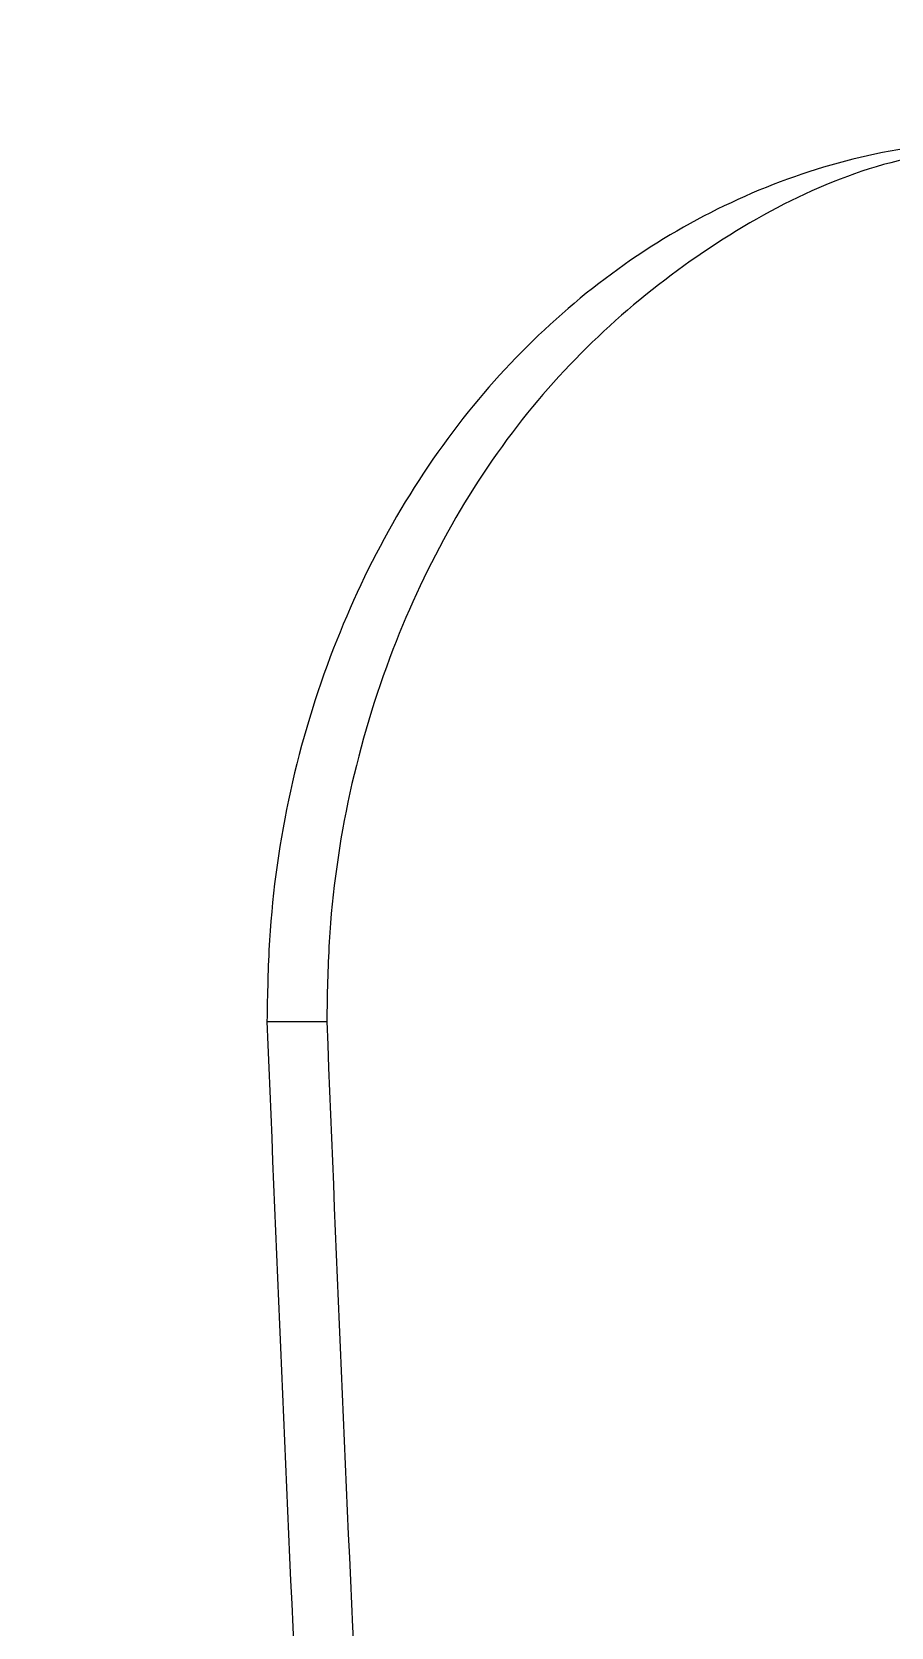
# Model space of a CAD drawing. Header units: millimetres. Extents: x 8 to 867, y 8 to 585.
# Drawn here: x 747.751 to 748.039, y 232.732 to 233.268 of the extents above; entities that cross this region are included whole.
import ezdxf

# ---------------------------------------------------------------- set-up
doc = ezdxf.new("R2010")
doc.units = ezdxf.units.MM
doc.layers.add('OUTLINE', color=7, linetype='Continuous', lineweight=25)

msp = doc.modelspace()

# ---------------------------------------------------------------- linework, layer by layer
at = {"layer": 'OUTLINE'}
msp.add_line((747.82961, 232.9356), (747.84968, 232.9356), dxfattribs=at)
for points, knots in [([(760.98377, 227.7222), (760.79413, 228.06743), (760.41478, 228.75801), (759.79945, 229.75694), (759.14532, 230.72944), (758.44871, 231.67306), (757.71389, 232.59433), (756.94805, 233.4886), (756.15382, 234.36024), (755.33569, 235.21539), (754.35058, 236.20538), (753.19263, 237.34047), (751.95248, 238.51802), (750.77937, 239.58085), (749.68255, 240.52911), (748.55531, 241.46062), (747.39082, 242.37915), (746.18963, 243.28462), (744.95199, 244.17618), (743.68861, 245.04875), (742.82434, 245.61153), (742.39235, 245.89283)], [0, 0, 0, 0, 0.04679, 0.093596, 0.140383, 0.187707, 0.235045, 0.282372, 0.329116, 0.375869, 0.422615, 0.493109, 0.563603, 0.617642, 0.671708, 0.725771, 0.779805, 0.834838, 0.889907, 0.944972, 1, 1, 1, 1]), ([(762.27807, 216.19767), (762.02178, 216.54713), (761.50898, 217.24634), (760.69198, 218.28441), (759.83566, 219.30632), (758.934, 220.30457), (757.99538, 221.26052), (757.01849, 222.17119), (756.00982, 223.04783), (754.96285, 223.90705), (753.88228, 224.75514), (752.70041, 225.65632), (751.41162, 226.61072), (750.00535, 227.60556), (748.55782, 228.5829), (747.23541, 229.43037), (746.05355, 230.15385), (745.02222, 230.75675), (743.97089, 231.34116), (742.89319, 231.89175), (741.78762, 232.40003), (740.89349, 232.76923), (740.22825, 233.02861), (739.80137, 233.20113), (739.37485, 233.38104), (738.95389, 233.57868), (738.54588, 233.80254), (738.15996, 234.06224), (737.80437, 234.3612), (737.48387, 234.65994), (737.17532, 234.93444), (736.86282, 235.16269), (736.51713, 235.33948), (736.14361, 235.44429), (735.7533, 235.48931), (735.35665, 235.46016), (734.92088, 235.3667), (734.43792, 235.27303), (734.08183, 235.23414), (733.90375, 235.2147)], [0, 0, 0, 0, 0.042075, 0.084186, 0.126297, 0.168387, 0.210444, 0.251097, 0.291784, 0.332487, 0.37318, 0.413838, 0.462505, 0.511212, 0.559916, 0.608576, 0.640936, 0.673303, 0.70566, 0.73807, 0.770497, 0.802908, 0.815026, 0.827144, 0.839368, 0.851616, 0.863829, 0.876003, 0.888147, 0.900302, 0.910441, 0.920584, 0.930635, 0.940774, 0.950914, 0.961371, 0.971865, 0.98593, 1, 1, 1, 1]), ([(748.27401, 233.13334), (748.25196, 233.15582), (748.20782, 233.20081), (748.12228, 233.233), (748.03617, 233.23263), (747.95766, 233.20087), (747.89287, 233.14251), (747.84692, 233.06091), (747.83052, 232.98759), (747.82977, 232.9447), (747.82961, 232.9356)], [0, 0, 0, 0, 0.1403728, 0.281032, 0.4146989, 0.5437906, 0.6755092, 0.8128751, 0.960286, 1, 1, 1, 1]), ([(748.10052, 233.22755), (748.08572, 233.22827), (748.04356, 233.23031), (747.97775, 233.19977), (747.91277, 233.14247), (747.86684, 233.06035), (747.85056, 232.98722), (747.84984, 232.94451), (747.84968, 232.9356)], [0, 0, 0, 0, 0.1068367, 0.3043765, 0.5058579, 0.7157451, 0.9406892, 1, 1, 1, 1]), ([(747.82961, 232.9356), (747.83636, 232.76873), (747.84985, 232.43507), (747.91245, 231.93248), (748.01549, 231.43255), (748.15776, 230.93122), (748.34116, 230.43737), (748.56859, 229.95019), (748.83828, 229.48172), (749.13463, 229.05507), (749.44589, 228.67411), (749.77264, 228.33735), (750.13177, 228.03936), (750.38109, 227.85492), (750.50582, 227.76265)], [0, 0, 0, 0, 0.0812386, 0.1624312, 0.2457265, 0.3290205, 0.4156836, 0.5023435, 0.5920144, 0.6816932, 0.7600475, 0.8383659, 0.919137, 1, 1, 1, 1]), ([(747.84968, 232.9356), (747.85643, 232.76872), (747.86993, 232.43507), (747.9326, 231.93247), (748.03579, 231.43253), (748.17818, 230.93146), (748.36161, 230.43815), (748.58889, 229.95174), (748.85833, 229.48402), (749.15471, 229.05751), (749.46641, 228.67613), (749.79417, 228.33852), (750.15446, 228.03987), (750.40461, 227.85509), (750.52976, 227.76265)], [0, 0, 0, 0, 0.081206, 0.162365, 0.245632, 0.328898, 0.415406, 0.50191, 0.591413, 0.680925, 0.759464, 0.837967, 0.918937, 1, 1, 1, 1])]:
    msp.add_open_spline(points, degree=3, knots=knots, dxfattribs=at)

doc.saveas('drawing.dxf')
